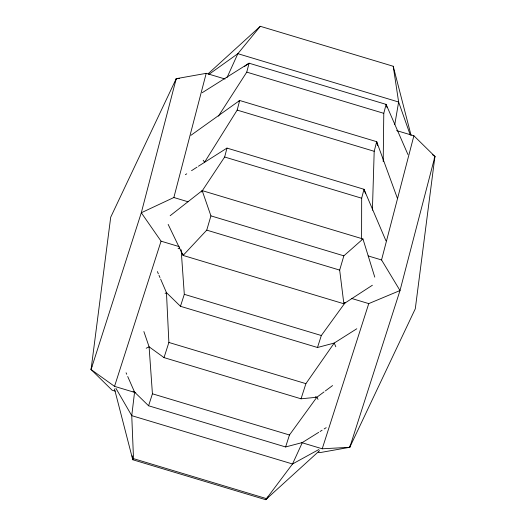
<?xml version="1.0" encoding="UTF-8"?>
<svg xmlns="http://www.w3.org/2000/svg" width="526" height="526" viewBox="0 0 526 526"><rect width="100%" height="100%" fill="white"/><g stroke="black" fill="none" stroke-linecap="round" stroke-linejoin="round"><path stroke-width="0.79" d="M361.599 239.198L361.671 198.21L363.992 189.281L226.976 148.089L198.394 166.242M383.198 161.574L383.783 113.327L386.104 104.391L249.087 63.199L202.208 92.701M372.401 210.216L374.196 151.291L376.695 141.685L239.678 100.492L190.951 135.294M115.253 391.153L112.11 390.207L91.064 369.528L110.71 217.205L176.23 78.676L206.205 73.344L225.082 79.018M396.584 130.579L413.89 135.78L434.936 156.459L415.29 308.775L349.77 447.304L319.795 452.643L318.223 452.169M394.789 124.491L398.629 102.011L393.224 66.263L260.304 26.3L208.204 73.699M135.78 392.738L114.536 386.354L91.064 369.528L91.886 366.352M91.064 369.528L141.303 212.76L173.863 197.513L206.205 73.344M201.977 191.208L224.648 157.018L226.976 148.089M218.421 116.141L246.76 72.128L249.087 63.199L244.485 66.493M204.568 162.238L237.173 110.098L239.678 100.492L238.429 101.538M301.773 442.642L322.221 448.79L349.77 447.304L400.01 290.536L381.547 259.949L413.89 135.78M349.77 447.304L350.395 444.924M432.333 154.585L434.936 156.459L400.01 290.536L368.752 303.607L351.44 298.406M168.162 224.398L183.094 255.439L206.751 230.132L210.926 215.87L202.188 190.622L170.161 215.713M182.515 253.223L183.094 255.439L343.866 303.772L339.671 270.094L343.846 255.833L362.96 238.962L374.775 277.143M175.23 81.8L176.23 78.676L141.303 212.76L161.061 241.171L179.156 246.609M114.536 386.354L161.061 241.171M318.69 432.346L302.338 442.55L285.611 446.962L148.588 405.77L152.428 393.796L149.095 346.812L143.881 331.564M324.062 391.89L316.856 397.242L301.043 398.807L164.02 357.614L168.879 342.459L166.459 292.614L160.627 279.096M356.799 328.763L334.22 343.051L317.487 347.495L180.464 306.303L184.304 294.33L181.148 249.745M285.611 446.962L289.451 434.989L316.856 397.242L315.284 396.775M301.043 398.807L305.902 383.651L334.22 343.051L335.818 346.779M317.487 347.495L321.327 335.522L345.372 302.384M322.221 448.79L368.752 303.607M434.187 158.793L434.936 156.459M227.081 77.447L237.857 53.678L260.304 26.3M302.338 442.55L292.522 463.985L265.696 499.7L132.769 459.737L114.497 388.964M201.307 191.983L202.188 190.622L362.96 238.962M127.713 376.504L134.577 392.113L131.75 415.652L133.512 458.652L132.769 459.737L132.157 455.687M344.839 302.568L343.866 303.772L372.388 285.243M268.299 496.531L265.696 499.7L319.611 450.631M325.37 390.91L332.577 385.558M208.763 74.482L237.857 53.678L398.629 102.011L410.241 134.932M185.369 174.698L186.743 173.81M191.543 170.694L197.026 167.13M320.058 431.498L322.103 430.222M324.147 428.946L326.192 427.677M165.085 293.469L166.459 292.614L180.464 306.303M318.868 449.513L292.522 463.985L131.75 415.652L115.904 388.306M146.195 348.251L149.095 346.812L164.02 357.614M178.097 248.719L179.537 248.016M177.038 78.637L179.471 78.505M246.76 72.128L383.783 113.327M237.173 110.098L374.196 151.291M224.648 157.018L361.671 198.21M173.863 197.513L188.019 201.767M368.174 255.932L381.547 259.949M210.926 215.87L343.846 255.833M206.751 230.132L339.671 270.094M184.304 294.33L321.327 335.522M168.879 342.459L305.902 383.651M152.428 393.796L289.451 434.989M133.512 458.652L266.439 498.615M133.091 391.508L134.577 392.113L148.588 405.77M203.194 160.246L204.108 161.574M316.856 397.242L318.02 399.379M126.082 372.789L126.733 374.275M407.926 154.499L386.104 104.391L387.044 107.508M157.386 271.58L158.359 273.836M159.003 275.335L159.976 277.59M385.979 240.862L363.992 189.281L365.609 193.805M397.275 197.967L376.695 141.685L377.563 145.695M393.224 66.263L411.089 135.432"/></g></svg>
